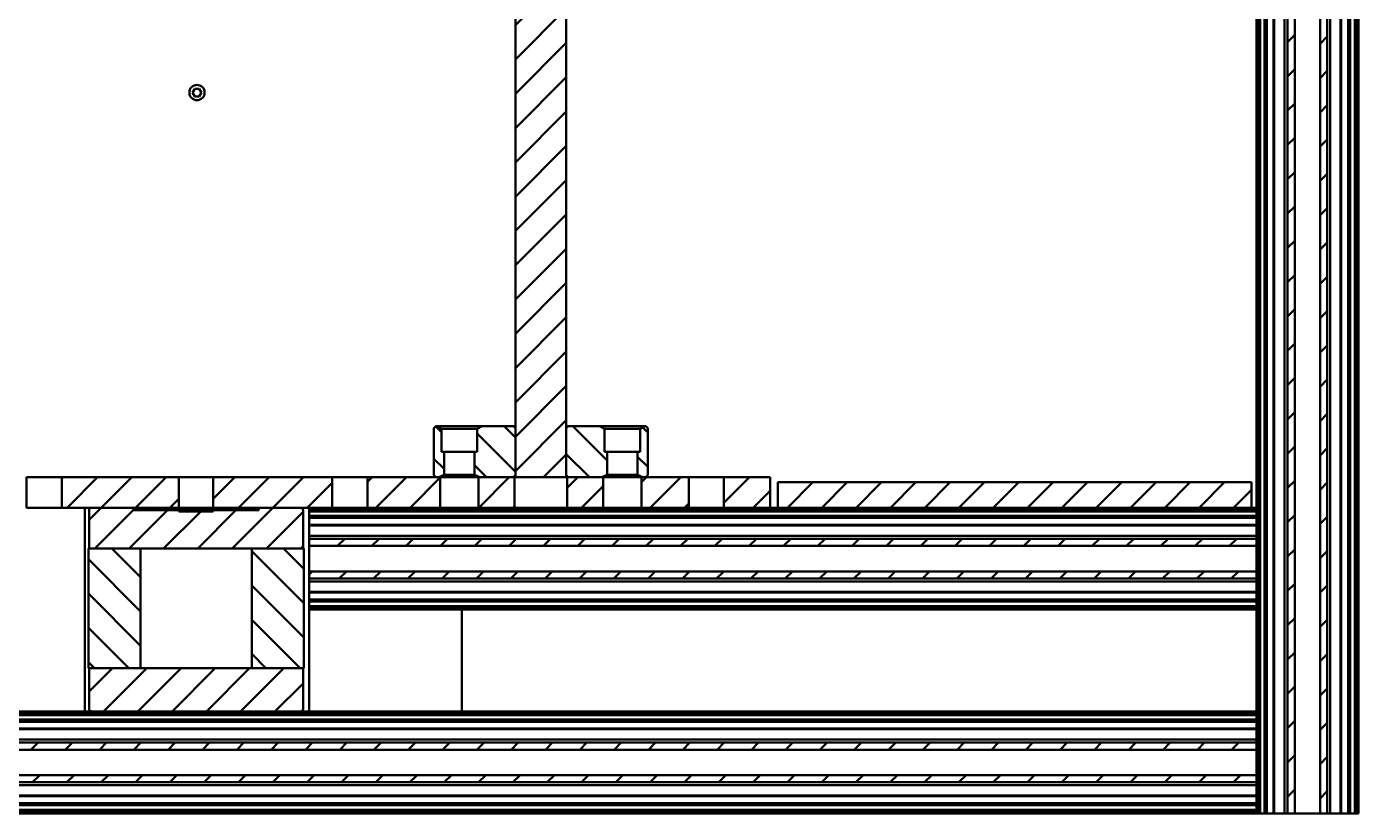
# Model space of a CAD drawing. Header units: millimetres. Extents: x -1615 to 4166, y 5 to 3174.
# Drawn here: x 1577.5 to 1751.8, y 1534.7 to 1637.6 of the extents above; entities that cross this region are included whole.
import ezdxf

# ---------------------------------------------------------------- set-up
doc = ezdxf.new("R2010")
doc.units = ezdxf.units.MM
doc.header["$LTSCALE"] = 0.25
doc.layers.add('Net dam', color=7, linetype='Continuous', lineweight=50)
pattern_1 = [(45, (1226.1323, 831.8136), (-2.245064, 2.245064), [])]
pattern_2 = [(135, (1226.1323, 831.8136), (-2.245064, -2.245064), [])]

msp = doc.modelspace()

# ---------------------------------------------------------------- hatches: boundary and pattern name
at = {"layer": 'Net dam'}
h = msp.add_hatch(dxfattribs=at)
h.set_pattern_fill('ANSI31', color=256, style=0)
h.set_pattern_definition(pattern_1)
h.paths.add_polyline_path([(1742.574, 1534.66), (1743.508, 1534.66), (1743.508, 1774.66), (1742.574, 1774.66)], flags=0)
h = msp.add_hatch(dxfattribs=at)
h.set_pattern_fill('ANSI31', color=256, style=0)
h.set_pattern_definition(pattern_1)
h.paths.add_polyline_path([(1746.841, 1534.66), (1747.774, 1534.66), (1747.774, 1774.66), (1746.841, 1774.66)], flags=0)
h = msp.add_hatch(dxfattribs=at)
h.set_pattern_fill('ANSI31', color=256, style=0)
h.set_pattern_definition(pattern_1)
h.paths.add_polyline_path([(1641.508, 1578.66), (1648.174, 1578.66), (1648.174, 1770.66), (1641.508, 1770.66)], flags=0)
h = msp.add_hatch(dxfattribs=at)
h.set_pattern_fill('ANSI31', color=256, style=0)
h.set_pattern_definition(pattern_1)
edge = h.paths.add_edge_path(flags=0)
edge.add_arc((1599.841, 1629.007), 1, 0, 360)
h.paths.add_polyline_path([(1600.418, 1629.007), (1600.13, 1628.507), (1599.552, 1628.507), (1599.264, 1629.007), (1599.552, 1629.507), (1600.13, 1629.507)], flags=0)
h = msp.add_hatch(dxfattribs=at)
h.set_pattern_fill('ANSI31', color=256, angle=90, style=0)
h.set_pattern_definition(pattern_2)
h.paths.add_polyline_path([(1631.841, 1585.002), (1631.174, 1585.327), (1631.108, 1585.327), (1630.841, 1585.06), (1630.841, 1578.927), (1631.108, 1578.66), (1631.508, 1578.66), (1632.174, 1578.985), (1632.174, 1581.994), (1631.841, 1581.994)], flags=0)
h = msp.add_hatch(dxfattribs=at)
h.set_pattern_fill('ANSI31', color=256, angle=90, style=0)
h.set_pattern_definition(pattern_2)
h.paths.add_polyline_path([(1637.174, 1585.327), (1636.508, 1585.002), (1636.508, 1581.994), (1636.174, 1581.994), (1636.174, 1578.985), (1636.841, 1578.66), (1641.241, 1578.66), (1641.508, 1578.927), (1641.508, 1585.06), (1641.241, 1585.327)], flags=0)
h = msp.add_hatch(dxfattribs=at)
h.set_pattern_fill('ANSI31', color=256, angle=90, style=0)
h.set_pattern_definition(pattern_2)
h.paths.add_polyline_path([(1653.174, 1585.002), (1652.508, 1585.327), (1648.441, 1585.327), (1648.174, 1585.06), (1648.174, 1578.927), (1648.441, 1578.66), (1652.841, 1578.66), (1653.508, 1578.985), (1653.508, 1581.994), (1653.174, 1581.994)], flags=0)
h = msp.add_hatch(dxfattribs=at)
h.set_pattern_fill('ANSI31', color=256, angle=90, style=0)
h.set_pattern_definition(pattern_2)
h.paths.add_polyline_path([(1658.508, 1585.327), (1657.841, 1585.002), (1657.841, 1581.994), (1657.508, 1581.994), (1657.508, 1578.985), (1658.174, 1578.66), (1658.574, 1578.66), (1658.841, 1578.927), (1658.841, 1585.06), (1658.574, 1585.327)], flags=0)
h = msp.add_hatch(dxfattribs=at)
h.set_pattern_fill('ANSI31', color=256, style=0)
h.set_pattern_definition(pattern_1)
h.paths.add_polyline_path([(1582.138, 1578.66), (1582.138, 1574.66), (1597.484, 1574.66), (1597.484, 1578.66)], flags=0)
h = msp.add_hatch(dxfattribs=at)
h.set_pattern_fill('ANSI31', color=256, style=0)
h.set_pattern_definition(pattern_1)
h.paths.add_polyline_path([(1617.544, 1574.66), (1617.544, 1578.66), (1601.956, 1578.66), (1601.956, 1574.66)], flags=0)
h = msp.add_hatch(dxfattribs=at)
h.set_pattern_fill('ANSI31', color=256, style=0)
h.set_pattern_definition(pattern_1)
h.paths.add_polyline_path([(1631.674, 1574.66), (1631.674, 1578.66), (1622.138, 1578.66), (1622.138, 1574.66)], flags=0)
h = msp.add_hatch(dxfattribs=at)
h.set_pattern_fill('ANSI31', color=256, style=0)
h.set_pattern_definition(pattern_1)
h.paths.add_polyline_path([(1636.674, 1578.66), (1636.674, 1574.66), (1641.389, 1574.66), (1641.389, 1578.66)], flags=0)
h = msp.add_hatch(dxfattribs=at)
h.set_pattern_fill('ANSI31', color=256, style=0)
h.set_pattern_definition(pattern_1)
h.paths.add_polyline_path([(1653.008, 1574.66), (1653.008, 1578.66), (1648.292, 1578.66), (1648.292, 1574.66)], flags=0)
h = msp.add_hatch(dxfattribs=at)
h.set_pattern_fill('ANSI31', color=256, style=0)
h.set_pattern_definition(pattern_1)
h.paths.add_polyline_path([(1658.008, 1578.66), (1658.008, 1574.66), (1664.21, 1574.66), (1664.21, 1578.66)], flags=0)
h = msp.add_hatch(dxfattribs=at)
h.set_pattern_fill('ANSI31', color=256, style=0)
h.set_pattern_definition(pattern_1)
h.paths.add_polyline_path([(1668.805, 1578.66), (1668.805, 1574.66), (1674.841, 1574.66), (1674.841, 1578.66)], flags=0)
h = msp.add_hatch(dxfattribs=at)
h.set_pattern_fill('ANSI31', color=256, style=0)
h.set_pattern_definition(pattern_1)
h.paths.add_polyline_path([(1675.841, 1574.66), (1737.841, 1574.66), (1737.841, 1577.994), (1675.841, 1577.994)], flags=0)
h = msp.add_hatch(dxfattribs=at)
h.set_pattern_fill('ANSI31', color=256, style=0)
h.set_pattern_definition(pattern_1)
edge = h.paths.add_edge_path(flags=0)
edge.add_line((1601.956, 1574.327), (1601.956, 1574.194))
edge.add_line((1601.956, 1574.194), (1597.484, 1574.194))
edge.add_line((1597.484, 1574.194), (1597.484, 1574.327))
edge.add_line((1597.484, 1574.327), (1591.521, 1574.327))
edge.add_line((1591.521, 1574.327), (1591.521, 1574.66))
edge.add_line((1591.521, 1574.66), (1586.054, 1574.66))
edge.add_arc((1586.054, 1574.327), 0.333, 90, 180)
edge.add_line((1585.72, 1574.327), (1585.72, 1569.327))
edge.add_line((1585.72, 1569.327), (1613.72, 1569.327))
edge.add_line((1613.72, 1569.327), (1613.72, 1574.327))
edge.add_arc((1613.387, 1574.327), 0.333, 0, 90)
edge.add_line((1613.387, 1574.66), (1607.919, 1574.66))
edge.add_line((1607.919, 1574.66), (1607.919, 1574.327))
edge.add_line((1607.919, 1574.327), (1601.956, 1574.327))
h = msp.add_hatch(dxfattribs=at)
h.set_pattern_fill('ANSI31', color=256, style=0)
h.set_pattern_definition(pattern_1)
h.paths.add_polyline_path([(1614.508, 1570.594), (1614.508, 1569.66), (1738.508, 1569.66), (1738.508, 1570.594)], flags=0)
h = msp.add_hatch(dxfattribs=at)
h.set_pattern_fill('ANSI31', color=256, angle=90, style=0)
h.set_pattern_definition(pattern_2)
h.paths.add_polyline_path([(1592.44, 1569.327), (1585.62, 1569.327), (1585.62, 1553.66), (1592.44, 1553.66)], flags=0)
h = msp.add_hatch(dxfattribs=at)
h.set_pattern_fill('ANSI31', color=256, angle=90, style=0)
h.set_pattern_definition(pattern_2)
h.paths.add_polyline_path([(1607, 1553.66), (1613.82, 1553.66), (1613.82, 1569.327), (1607, 1569.327)], flags=0)
h = msp.add_hatch(dxfattribs=at)
h.set_pattern_fill('ANSI31', color=256, style=0)
h.set_pattern_definition(pattern_1)
h.paths.add_polyline_path([(1614.508, 1566.327), (1614.508, 1565.394), (1738.508, 1565.394), (1738.508, 1566.327)], flags=0)
h = msp.add_hatch(dxfattribs=at)
h.set_pattern_fill('ANSI31', color=256, style=0)
h.set_pattern_definition(pattern_1)
edge = h.paths.add_edge_path(flags=0)
edge.add_arc((1613.387, 1548.327), 0.333, 270, 360)
edge.add_line((1613.72, 1548.327), (1613.72, 1553.66))
edge.add_line((1613.72, 1553.66), (1585.72, 1553.66))
edge.add_line((1585.72, 1553.66), (1585.72, 1548.327))
edge.add_arc((1586.054, 1548.327), 0.333, 180, 270)
edge.add_line((1586.054, 1547.994), (1613.387, 1547.994))
h = msp.add_hatch(dxfattribs=at)
h.set_pattern_fill('ANSI31', color=256, style=0)
h.set_pattern_definition(pattern_1)
h.paths.add_polyline_path([(1461.174, 1542.994), (1738.508, 1542.994), (1738.508, 1543.927), (1461.174, 1543.927)], flags=0)
h = msp.add_hatch(dxfattribs=at)
h.set_pattern_fill('ANSI31', color=256, style=0)
h.set_pattern_definition(pattern_1)
h.paths.add_polyline_path([(1738.508, 1539.66), (1461.174, 1539.66), (1461.174, 1538.727), (1738.508, 1538.727)], flags=0)

# ---------------------------------------------------------------- linework, layer by layer
for p, q in [((1738.641, 1534.66), (1738.641, 1774.66)), ((1738.708, 1534.66), (1738.708, 1774.66)), ((1738.841, 1534.66), (1738.841, 1774.66)), ((1738.974, 1534.66), (1738.974, 1774.66)), ((1739.574, 1534.66), (1739.574, 1774.66)), ((1739.708, 1534.66), (1739.708, 1774.66)), ((1739.841, 1534.66), (1739.841, 1774.66)), ((1740.745, 1534.66), (1740.745, 1774.66)), ((1740.84, 1534.66), (1740.84, 1774.66)), ((1742.184, 1534.66), (1742.184, 1774.66)), ((1742.574, 1774.66), (1742.574, 1534.66)), ((1743.508, 1774.66), (1743.508, 1534.66)), ((1746.841, 1534.66), (1746.841, 1774.66)), ((1747.774, 1534.66), (1747.774, 1774.66)), ((1748.165, 1534.66), (1748.165, 1774.66)), ((1749.509, 1534.66), (1749.509, 1774.66)), ((1749.603, 1534.66), (1749.603, 1774.66)), ((1750.508, 1534.66), (1750.508, 1774.66)), ((1750.641, 1534.66), (1750.641, 1774.66)), ((1750.774, 1534.66), (1750.774, 1774.66)), ((1751.374, 1534.66), (1751.374, 1774.66)), ((1751.508, 1534.66), (1751.508, 1774.66)), ((1751.641, 1534.66), (1751.641, 1774.66)), ((1751.708, 1534.66), (1751.708, 1774.66)), ((1641.508, 1770.66), (1641.508, 1578.66)), ((1648.174, 1578.66), (1648.174, 1770.66)), ((1751.841, 1534.66), (1751.841, 1737.994)), ((1738.508, 1574.66), (1738.508, 1688.501)), ((1599.552, 1629.507), (1599.264, 1629.007)), ((1599.552, 1628.507), (1599.264, 1629.007)), ((1600.13, 1629.507), (1599.552, 1629.507)), ((1600.13, 1628.507), (1599.552, 1628.507)), ((1600.13, 1629.507), (1600.418, 1629.007)), ((1600.13, 1628.507), (1600.418, 1629.007)), ((1630.841, 1585.06), (1631.108, 1585.327)), ((1630.841, 1578.927), (1630.841, 1585.06)), ((1631.108, 1585.327), (1631.174, 1585.327)), ((1631.174, 1585.327), (1631.841, 1585.002)), ((1631.174, 1585.327), (1637.174, 1585.327)), ((1631.841, 1581.994), (1631.841, 1585.002)), ((1636.508, 1585.002), (1631.841, 1585.002)), ((1636.508, 1585.002), (1637.174, 1585.327)), ((1636.508, 1585.002), (1636.508, 1581.994)), ((1637.174, 1585.327), (1641.241, 1585.327)), ((1641.241, 1585.327), (1641.508, 1585.06)), ((1641.241, 1585.327), (1641.508, 1585.327)), ((1641.508, 1578.927), (1641.508, 1585.06)), ((1648.174, 1585.06), (1648.441, 1585.327)), ((1648.174, 1585.327), (1648.441, 1585.327)), ((1648.174, 1585.06), (1648.174, 1578.927)), ((1648.441, 1585.327), (1652.508, 1585.327)), ((1652.508, 1585.327), (1653.174, 1585.002)), ((1652.508, 1585.327), (1658.508, 1585.327)), ((1653.174, 1581.994), (1653.174, 1585.002)), ((1657.841, 1585.002), (1653.174, 1585.002)), ((1657.841, 1585.002), (1658.508, 1585.327)), ((1657.841, 1585.002), (1657.841, 1581.994)), ((1658.508, 1585.327), (1658.574, 1585.327)), ((1658.574, 1585.327), (1658.841, 1585.06)), ((1658.841, 1585.06), (1658.841, 1578.927)), ((1632.174, 1581.994), (1631.841, 1581.994)), ((1632.174, 1578.985), (1632.174, 1581.994)), ((1636.174, 1581.994), (1632.174, 1581.994)), ((1636.174, 1581.994), (1636.174, 1578.985)), ((1636.508, 1581.994), (1636.174, 1581.994)), ((1653.508, 1581.994), (1653.174, 1581.994)), ((1653.508, 1578.985), (1653.508, 1581.994)), ((1657.508, 1581.994), (1653.508, 1581.994)), ((1657.508, 1581.994), (1657.508, 1578.985)), ((1657.841, 1581.994), (1657.508, 1581.994)), ((1577.544, 1578.66), (1577.544, 1574.66)), ((1577.544, 1578.66), (1582.138, 1578.66)), ((1597.484, 1578.66), (1582.138, 1578.66)), ((1582.138, 1574.66), (1582.138, 1578.66)), ((1597.484, 1574.66), (1597.484, 1578.66)), ((1601.956, 1578.66), (1597.484, 1578.66)), ((1601.956, 1578.66), (1601.956, 1574.66)), ((1617.544, 1578.66), (1601.956, 1578.66)), ((1617.544, 1578.66), (1617.544, 1574.66)), ((1617.544, 1578.66), (1622.138, 1578.66)), ((1622.138, 1574.66), (1622.138, 1578.66)), ((1631.674, 1578.66), (1622.138, 1578.66)), ((1631.108, 1578.66), (1630.841, 1578.927)), ((1631.108, 1578.66), (1631.508, 1578.66)), ((1632.174, 1578.985), (1631.508, 1578.66)), ((1631.674, 1578.66), (1631.674, 1574.66)), ((1631.674, 1578.66), (1636.674, 1578.66)), ((1632.174, 1578.985), (1636.174, 1578.985)), ((1636.841, 1578.66), (1636.174, 1578.985)), ((1636.674, 1574.66), (1636.674, 1578.66)), ((1641.389, 1578.66), (1636.674, 1578.66)), ((1636.841, 1578.66), (1641.241, 1578.66)), ((1641.508, 1578.927), (1641.241, 1578.66)), ((1641.389, 1578.66), (1641.389, 1574.66)), ((1641.389, 1578.66), (1641.508, 1578.66)), ((1648.174, 1578.66), (1641.508, 1578.66)), ((1648.441, 1578.66), (1648.174, 1578.927)), ((1648.174, 1578.66), (1648.292, 1578.66)), ((1648.292, 1574.66), (1648.292, 1578.66)), ((1653.008, 1578.66), (1648.292, 1578.66)), ((1648.441, 1578.66), (1652.841, 1578.66)), ((1653.508, 1578.985), (1652.841, 1578.66)), ((1653.008, 1578.66), (1653.008, 1574.66)), ((1653.008, 1578.66), (1658.008, 1578.66)), ((1653.508, 1578.985), (1657.508, 1578.985)), ((1658.174, 1578.66), (1657.508, 1578.985)), ((1658.008, 1574.66), (1658.008, 1578.66)), ((1664.21, 1578.66), (1658.008, 1578.66)), ((1658.174, 1578.66), (1658.574, 1578.66)), ((1658.841, 1578.927), (1658.574, 1578.66)), ((1664.21, 1578.66), (1664.21, 1574.66)), ((1664.21, 1578.66), (1668.805, 1578.66)), ((1674.841, 1578.66), (1668.805, 1578.66)), ((1668.805, 1574.66), (1668.805, 1578.66)), ((1674.841, 1578.66), (1674.841, 1574.66)), ((1675.841, 1577.994), (1675.841, 1574.66)), ((1737.841, 1577.994), (1675.841, 1577.994)), ((1737.841, 1574.66), (1737.841, 1577.994)), ((1577.544, 1574.66), (1582.138, 1574.66)), ((1597.484, 1574.66), (1582.138, 1574.66)), ((1585.174, 1574.527), (1585.174, 1574.66)), ((1585.174, 1574.46), (1585.174, 1574.527)), ((1585.174, 1574.327), (1585.174, 1574.46)), ((1585.174, 1574.194), (1585.174, 1574.327)), ((1585.174, 1573.594), (1585.174, 1574.194)), ((1585.72, 1569.327), (1585.72, 1574.327)), ((1586.054, 1574.66), (1591.521, 1574.66)), ((1591.521, 1574.66), (1591.521, 1574.327)), ((1591.521, 1574.327), (1597.484, 1574.327)), ((1597.484, 1574.66), (1601.956, 1574.66)), ((1597.484, 1574.194), (1597.484, 1574.327)), ((1601.956, 1574.327), (1597.484, 1574.327)), ((1597.484, 1574.194), (1601.956, 1574.194)), ((1617.544, 1574.66), (1601.956, 1574.66)), ((1601.956, 1574.327), (1601.956, 1574.194)), ((1601.956, 1574.327), (1607.919, 1574.327)), ((1607.919, 1574.327), (1607.919, 1574.66)), ((1607.919, 1574.66), (1613.387, 1574.66)), ((1613.72, 1569.327), (1613.72, 1574.327)), ((1614.508, 1574.527), (1614.508, 1574.66)), ((1614.508, 1574.527), (1738.508, 1574.527)), ((1614.508, 1574.46), (1614.508, 1574.527)), ((1614.508, 1574.46), (1738.508, 1574.46)), ((1614.508, 1574.327), (1614.508, 1574.46)), ((1614.508, 1574.327), (1738.508, 1574.327)), ((1614.508, 1574.194), (1614.508, 1574.327)), ((1614.508, 1574.194), (1738.508, 1574.194)), ((1614.508, 1573.594), (1614.508, 1574.194)), ((1617.544, 1574.66), (1622.138, 1574.66)), ((1631.674, 1574.66), (1622.138, 1574.66)), ((1631.674, 1574.66), (1636.674, 1574.66)), ((1641.389, 1574.66), (1636.674, 1574.66)), ((1641.389, 1574.66), (1642.497, 1574.66)), ((1642.497, 1574.66), (1647.185, 1574.66)), ((1647.185, 1574.66), (1648.292, 1574.66)), ((1653.008, 1574.66), (1648.292, 1574.66)), ((1653.008, 1574.66), (1658.008, 1574.66)), ((1664.21, 1574.66), (1658.008, 1574.66)), ((1664.21, 1574.66), (1668.805, 1574.66)), ((1674.841, 1574.66), (1668.805, 1574.66)), ((1674.841, 1574.66), (1675.841, 1574.66)), ((1737.841, 1574.66), (1675.841, 1574.66)), ((1737.841, 1574.66), (1738.508, 1574.66)), ((1738.508, 1574.66), (1738.508, 1574.527)), ((1738.508, 1574.527), (1738.508, 1574.46)), ((1738.508, 1574.46), (1738.508, 1574.327)), ((1738.508, 1574.327), (1738.508, 1574.194)), ((1738.508, 1574.194), (1738.508, 1573.594)), ((1585.174, 1573.46), (1585.174, 1573.594)), ((1585.174, 1573.327), (1585.174, 1573.46)), ((1585.174, 1572.423), (1585.174, 1573.327)), ((1585.174, 1572.328), (1585.174, 1572.423)), ((1585.174, 1570.984), (1585.174, 1572.328)), ((1614.508, 1573.594), (1738.508, 1573.594)), ((1614.508, 1573.46), (1614.508, 1573.594)), ((1614.508, 1573.46), (1738.508, 1573.46)), ((1614.508, 1573.327), (1614.508, 1573.46)), ((1614.508, 1573.327), (1738.508, 1573.327)), ((1614.508, 1572.423), (1614.508, 1573.327)), ((1614.508, 1572.423), (1738.508, 1572.423)), ((1614.508, 1572.328), (1614.508, 1572.423)), ((1614.508, 1572.328), (1738.508, 1572.328)), ((1614.508, 1570.984), (1614.508, 1572.328)), ((1738.508, 1573.594), (1738.508, 1573.46)), ((1738.508, 1571.234), (1738.508, 1573.46)), ((1585.174, 1570.594), (1585.174, 1570.984)), ((1585.174, 1569.66), (1585.174, 1570.594)), ((1614.508, 1570.984), (1738.508, 1570.984)), ((1614.508, 1570.594), (1614.508, 1570.984)), ((1738.508, 1570.594), (1614.508, 1570.594)), ((1614.508, 1569.66), (1614.508, 1570.594)), ((1738.508, 1571.234), (1738.508, 1570.984)), ((1738.508, 1570.984), (1738.508, 1570.594)), ((1738.508, 1570.594), (1738.508, 1569.66)), ((1585.174, 1569.66), (1585.174, 1566.327)), ((1585.62, 1569.327), (1592.44, 1569.327)), ((1585.62, 1569.327), (1585.62, 1553.66)), ((1585.72, 1569.327), (1613.72, 1569.327)), ((1592.44, 1569.327), (1592.44, 1553.66)), ((1607, 1553.66), (1607, 1569.327)), ((1607, 1569.327), (1613.82, 1569.327)), ((1613.82, 1553.66), (1613.82, 1569.327)), ((1738.508, 1569.66), (1614.508, 1569.66)), ((1614.508, 1569.66), (1614.508, 1566.327)), ((1738.508, 1566.327), (1738.508, 1569.66)), ((1585.174, 1565.394), (1585.174, 1566.327)), ((1585.174, 1565.003), (1585.174, 1565.394)), ((1614.508, 1566.327), (1738.508, 1566.327)), ((1614.508, 1565.394), (1614.508, 1566.327)), ((1614.508, 1565.394), (1738.508, 1565.394)), ((1614.508, 1565.003), (1614.508, 1565.394)), ((1738.508, 1566.327), (1738.508, 1565.394)), ((1738.508, 1565.394), (1738.508, 1565.003)), ((1585.174, 1563.659), (1585.174, 1565.003)), ((1585.174, 1563.565), (1585.174, 1563.659)), ((1585.174, 1562.66), (1585.174, 1563.565)), ((1614.508, 1565.003), (1738.508, 1565.003)), ((1614.508, 1563.659), (1614.508, 1565.003)), ((1614.508, 1563.659), (1738.508, 1563.659)), ((1614.508, 1563.565), (1614.508, 1563.659)), ((1614.508, 1563.565), (1738.508, 1563.565)), ((1614.508, 1562.66), (1614.508, 1563.565)), ((1738.508, 1565.003), (1738.508, 1564.753)), ((1738.508, 1562.527), (1738.508, 1564.753)), ((1585.174, 1562.527), (1585.174, 1562.66)), ((1585.174, 1562.394), (1585.174, 1562.527)), ((1585.174, 1561.794), (1585.174, 1562.394)), ((1585.174, 1561.66), (1585.174, 1561.794)), ((1614.508, 1562.66), (1738.508, 1562.66)), ((1614.508, 1562.527), (1614.508, 1562.66)), ((1614.508, 1562.527), (1738.508, 1562.527)), ((1614.508, 1562.394), (1614.508, 1562.527)), ((1614.508, 1562.394), (1738.508, 1562.394)), ((1614.508, 1561.794), (1614.508, 1562.394)), ((1614.508, 1561.794), (1738.508, 1561.794)), ((1614.508, 1561.66), (1614.508, 1561.794)), ((1738.508, 1562.527), (1738.508, 1562.394)), ((1738.508, 1562.394), (1738.508, 1561.794)), ((1738.508, 1561.794), (1738.508, 1561.66)), ((1585.174, 1561.527), (1585.174, 1561.66)), ((1585.174, 1561.46), (1585.174, 1561.527)), ((1585.174, 1561.327), (1585.174, 1561.46)), ((1585.174, 1547.994), (1585.174, 1561.327)), ((1614.508, 1561.66), (1738.508, 1561.66)), ((1614.508, 1561.527), (1614.508, 1561.66)), ((1614.508, 1561.527), (1738.508, 1561.527)), ((1614.508, 1561.46), (1614.508, 1561.527)), ((1614.508, 1561.46), (1738.508, 1561.46)), ((1614.508, 1561.327), (1614.508, 1561.46)), ((1614.508, 1561.327), (1738.508, 1561.327)), ((1614.508, 1561.327), (1614.508, 1547.994)), ((1634.508, 1547.994), (1634.508, 1561.327)), ((1738.508, 1561.66), (1738.508, 1561.527)), ((1738.508, 1561.527), (1738.508, 1561.46)), ((1738.508, 1561.46), (1738.508, 1561.327)), ((1738.508, 1547.994), (1738.508, 1561.327)), ((1585.62, 1553.66), (1592.44, 1553.66)), ((1585.72, 1553.66), (1613.72, 1553.66)), ((1585.72, 1548.327), (1585.72, 1553.66)), ((1607, 1553.66), (1613.82, 1553.66)), ((1613.72, 1548.327), (1613.72, 1553.66)), ((1461.174, 1547.994), (1586.054, 1547.994)), ((1461.174, 1547.86), (1738.508, 1547.86)), ((1461.174, 1547.794), (1738.508, 1547.794)), ((1586.054, 1547.994), (1613.387, 1547.994)), ((1613.387, 1547.994), (1738.508, 1547.994)), ((1738.508, 1547.994), (1738.508, 1547.86)), ((1738.508, 1547.86), (1738.508, 1547.794)), ((1738.508, 1547.794), (1738.508, 1547.66)), ((1461.174, 1547.66), (1738.508, 1547.66)), ((1461.174, 1547.527), (1738.508, 1547.527)), ((1461.174, 1546.927), (1738.508, 1546.927)), ((1461.174, 1546.794), (1738.508, 1546.794)), ((1461.174, 1546.66), (1738.508, 1546.66)), ((1738.508, 1547.66), (1738.508, 1547.527)), ((1738.508, 1547.527), (1738.508, 1546.927)), ((1738.508, 1546.927), (1738.508, 1546.794)), ((1738.508, 1544.567), (1738.508, 1546.794)), ((1461.174, 1545.756), (1738.508, 1545.756)), ((1461.174, 1545.662), (1738.508, 1545.662)), ((1461.174, 1544.318), (1738.508, 1544.318)), ((1738.508, 1544.567), (1738.508, 1544.318)), ((1738.508, 1544.318), (1738.508, 1543.927)), ((1738.508, 1543.927), (1461.174, 1543.927)), ((1738.508, 1542.994), (1461.174, 1542.994)), ((1738.508, 1543.927), (1738.508, 1542.994)), ((1738.508, 1539.66), (1738.508, 1542.994)), ((1461.174, 1539.66), (1738.508, 1539.66)), ((1738.508, 1539.66), (1738.508, 1538.727)), ((1461.174, 1538.727), (1738.508, 1538.727)), ((1461.174, 1538.336), (1738.508, 1538.336)), ((1738.508, 1538.727), (1738.508, 1538.336)), ((1738.508, 1538.336), (1738.508, 1538.087)), ((1738.508, 1535.86), (1738.508, 1538.087)), ((1461.174, 1536.992), (1738.508, 1536.992)), ((1461.174, 1536.898), (1738.508, 1536.898)), ((1461.174, 1535.994), (1738.508, 1535.994)), ((1461.174, 1535.86), (1738.508, 1535.86)), ((1461.174, 1535.727), (1738.508, 1535.727)), ((1738.508, 1535.86), (1738.508, 1535.727)), ((1738.508, 1535.727), (1738.508, 1535.127)), ((1461.174, 1535.127), (1738.508, 1535.127)), ((1461.174, 1534.994), (1738.508, 1534.994)), ((1461.174, 1534.86), (1738.508, 1534.86)), ((1461.174, 1534.794), (1738.508, 1534.794)), ((1461.174, 1534.66), (1738.508, 1534.66)), ((1738.508, 1535.127), (1738.508, 1534.994)), ((1738.508, 1534.994), (1738.508, 1534.86)), ((1738.508, 1534.86), (1738.508, 1534.794)), ((1738.508, 1534.794), (1738.508, 1534.66)), ((1738.641, 1534.66), (1738.508, 1534.66)), ((1738.708, 1534.66), (1738.641, 1534.66)), ((1738.841, 1534.66), (1738.708, 1534.66)), ((1738.974, 1534.66), (1738.841, 1534.66)), ((1739.574, 1534.66), (1738.974, 1534.66)), ((1739.708, 1534.66), (1739.574, 1534.66)), ((1739.841, 1534.66), (1739.708, 1534.66)), ((1740.745, 1534.66), (1739.841, 1534.66)), ((1740.84, 1534.66), (1740.745, 1534.66)), ((1742.184, 1534.66), (1740.84, 1534.66)), ((1742.574, 1534.66), (1742.184, 1534.66)), ((1743.508, 1534.66), (1742.574, 1534.66)), ((1743.508, 1534.66), (1746.841, 1534.66)), ((1747.774, 1534.66), (1746.841, 1534.66)), ((1748.165, 1534.66), (1747.774, 1534.66)), ((1749.509, 1534.66), (1748.165, 1534.66)), ((1749.603, 1534.66), (1749.509, 1534.66)), ((1750.508, 1534.66), (1749.603, 1534.66)), ((1750.641, 1534.66), (1750.508, 1534.66)), ((1750.774, 1534.66), (1750.641, 1534.66)), ((1751.374, 1534.66), (1750.774, 1534.66)), ((1751.508, 1534.66), (1751.374, 1534.66)), ((1751.641, 1534.66), (1751.508, 1534.66)), ((1751.708, 1534.66), (1751.641, 1534.66)), ((1751.841, 1534.66), (1751.708, 1534.66))]:
    msp.add_line(p, q, dxfattribs=at)
msp.add_circle((1599.841, 1629.007), 1, dxfattribs=at)
for centre, start, end in [((1586.054, 1574.327), 90, 180), ((1613.387, 1574.327), 0, 90), ((1586.054, 1548.327), 180, 270), ((1613.387, 1548.327), 270, 0)]:
    msp.add_arc(centre, 0.333, start, end, dxfattribs=at)

doc.saveas('drawing.dxf')
